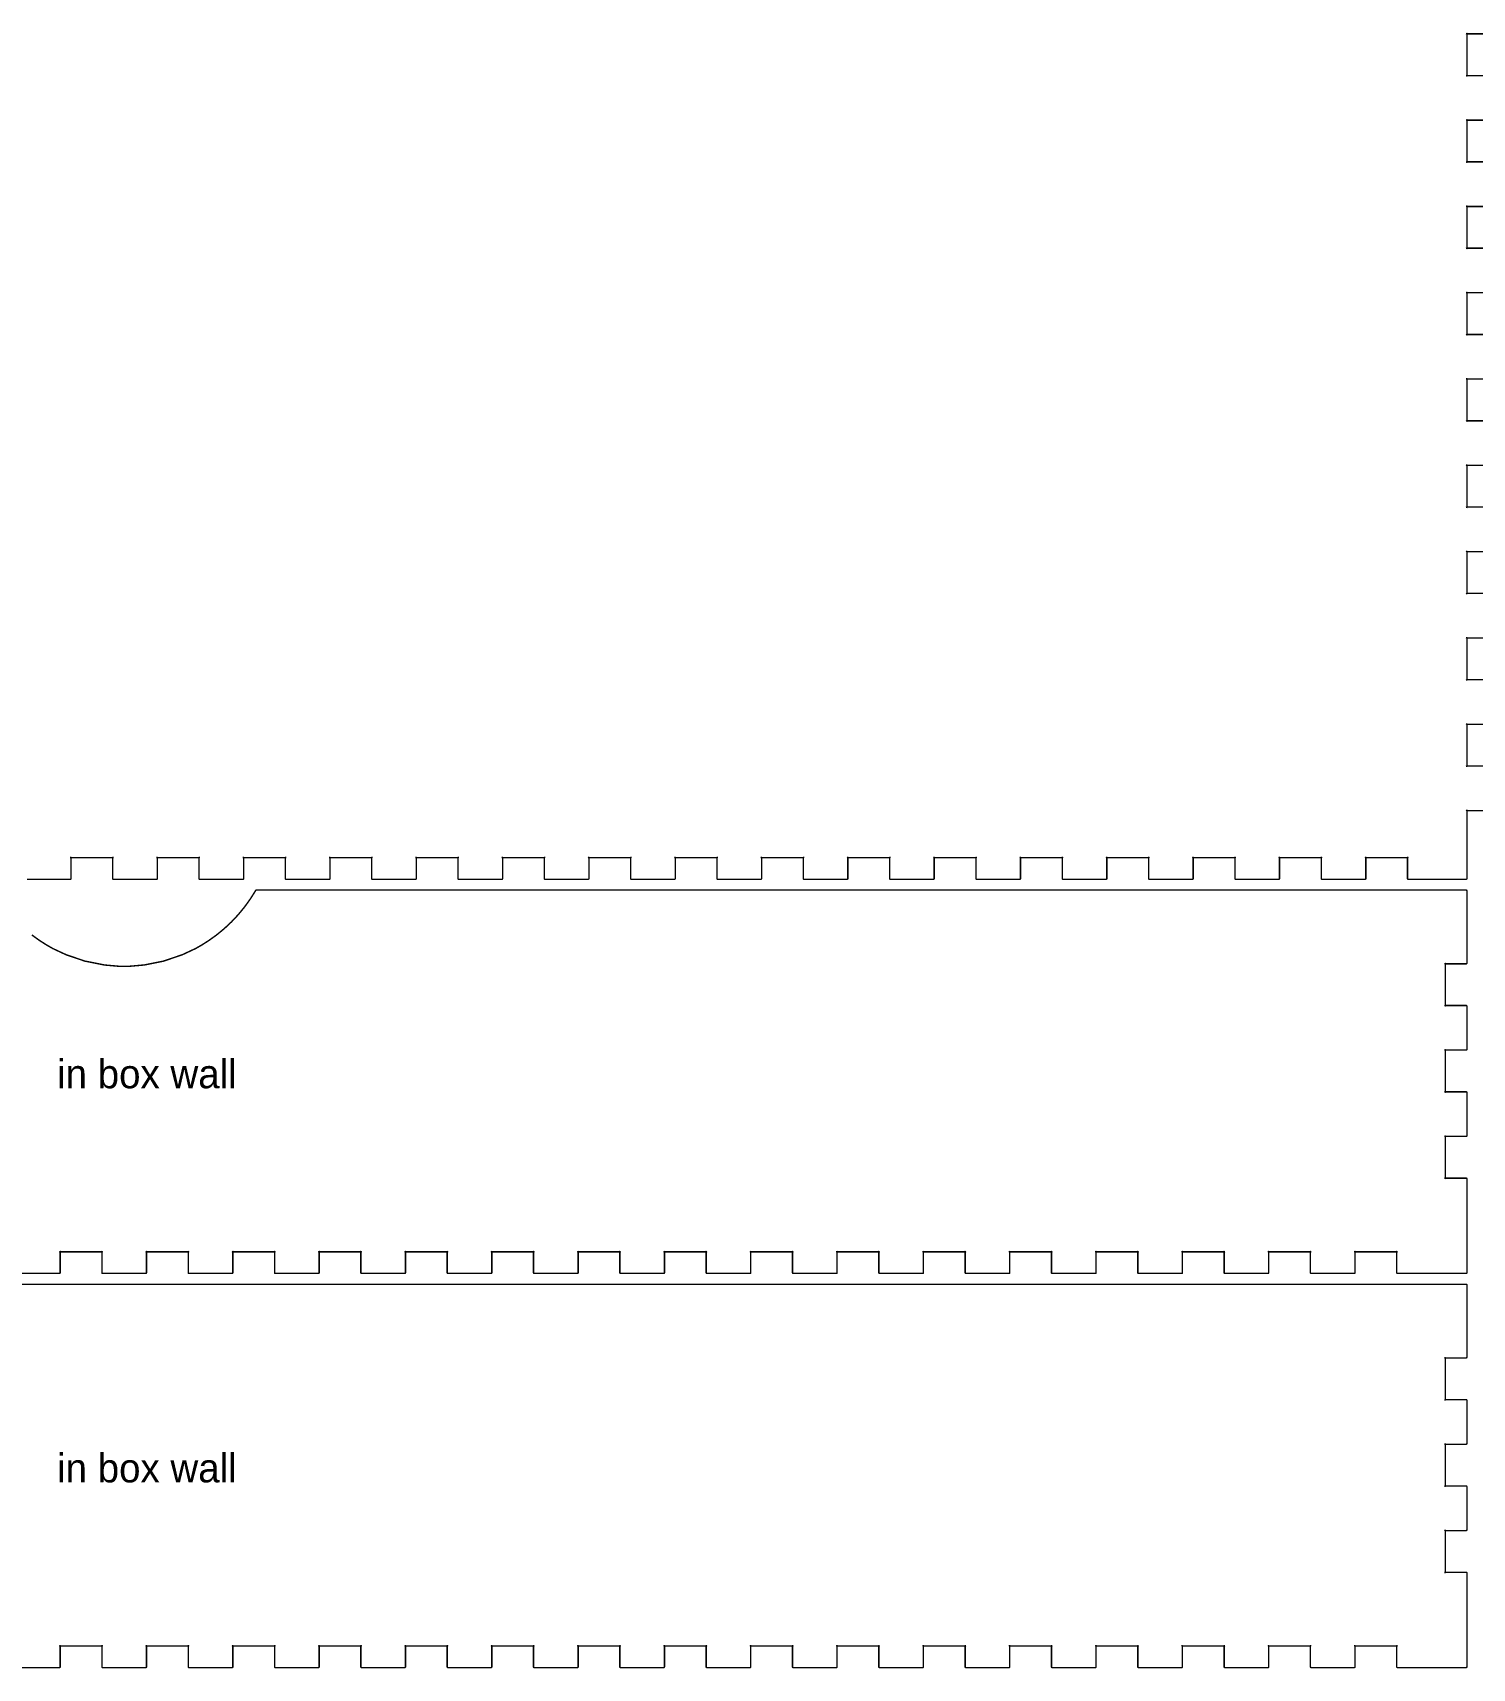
# Model space of a CAD drawing. Extents: x 10 to 772, y 10 to 1010.
# Drawn here: x 183.9 to 384, y 21.6 to 249 of the extents above; entities that cross this region are included whole.
import ezdxf

# ---------------------------------------------------------------- set-up
doc = ezdxf.new("R2010")
doc.units = 0
doc.layers.get('0').update_dxf_attribs({"linetype": 'CONTINUOUS'})

msp = doc.modelspace()

# ---------------------------------------------------------------- linework, layer by layer
at = {"color": 0, "const_width": 0.2}
for points in [[(386.2, 243.05), (383.3, 243.05), (383.29, 243.05), (383.258, 243.036), (383.261, 243.013), (383.286, 243.009), (383.3, 243.041), (383.3, 243.05), (383.3, 248.85), (383.3, 248.861), (383.286, 248.893), (383.261, 248.888), (383.258, 248.865), (383.29, 248.85), (383.3, 248.85), (386.2, 248.85)], [(386.2, 231.05), (383.3, 231.05), (383.29, 231.05), (383.258, 231.036), (383.261, 231.013), (383.286, 231.009), (383.3, 231.041), (383.3, 231.05), (383.3, 236.85), (383.3, 236.861), (383.286, 236.893), (383.261, 236.887), (383.258, 236.866), (383.29, 236.85), (383.3, 236.85), (386.2, 236.85)], [(386.2, 219.05), (383.3, 219.05), (383.29, 219.05), (383.258, 219.037), (383.261, 219.013), (383.286, 219.009), (383.3, 219.04), (383.3, 219.05), (383.3, 224.85), (383.3, 224.861), (383.286, 224.893), (383.261, 224.888), (383.258, 224.865), (383.29, 224.85), (383.3, 224.85), (386.2, 224.85)], [(386.2, 207.05), (383.3, 207.05), (383.29, 207.05), (383.258, 207.036), (383.261, 207.013), (383.286, 207.009), (383.3, 207.041), (383.3, 207.05), (383.3, 212.85), (383.3, 212.862), (383.286, 212.893), (383.261, 212.888), (383.258, 212.865), (383.29, 212.85), (383.3, 212.85), (386.2, 212.85)], [(386.2, 195.05), (383.3, 195.05), (383.29, 195.05), (383.258, 195.036), (383.261, 195.013), (383.286, 195.009), (383.3, 195.041), (383.3, 195.05), (383.3, 200.851), (383.3, 200.861), (383.286, 200.893), (383.261, 200.888), (383.258, 200.866), (383.29, 200.851), (383.3, 200.851), (386.2, 200.851)], [(386.2, 183.05), (383.3, 183.05), (383.29, 183.05), (383.258, 183.037), (383.261, 183.013), (383.286, 183.009), (383.3, 183.041), (383.3, 183.05), (383.3, 188.85), (383.3, 188.861), (383.286, 188.893), (383.261, 188.888), (383.258, 188.866), (383.29, 188.85), (383.3, 188.85), (386.2, 188.85)], [(386.2, 171.05), (383.3, 171.05), (383.29, 171.05), (383.258, 171.037), (383.261, 171.013), (383.286, 171.009), (383.3, 171.041), (383.3, 171.05), (383.3, 176.851), (383.3, 176.862), (383.286, 176.893), (383.261, 176.888), (383.258, 176.866), (383.29, 176.851), (383.3, 176.851), (386.2, 176.851)], [(386.2, 159.051), (383.3, 159.051), (383.29, 159.051), (383.258, 159.037), (383.261, 159.013), (383.286, 159.009), (383.3, 159.041), (383.3, 159.051), (383.3, 164.849), (383.3, 164.86), (383.286, 164.892), (383.261, 164.888), (383.258, 164.864), (383.29, 164.849), (383.3, 164.849), (386.2, 164.849)], [(386.2, 147.05), (383.3, 147.05), (383.29, 147.05), (383.258, 147.037), (383.261, 147.013), (383.286, 147.009), (383.3, 147.041), (383.3, 147.05), (383.3, 152.851), (383.3, 152.862), (383.286, 152.893), (383.261, 152.888), (383.258, 152.866), (383.29, 152.851), (383.3, 152.851), (386.2, 152.851)], [(183.15, 131.3), (189.15, 131.3), (189.166, 131.3), (189.22, 131.33), (189.25, 131.384), (189.25, 131.4), (189.25, 134.299), (189.25, 134.311), (189.235, 134.342), (189.212, 134.338), (189.207, 134.314), (189.239, 134.299), (189.25, 134.299), (195.05, 134.299), (195.06, 134.299), (195.092, 134.314), (195.088, 134.338), (195.064, 134.342), (195.05, 134.311), (195.05, 134.299), (195.05, 131.4), (195.05, 131.384), (195.079, 131.33), (195.132, 131.3), (195.15, 131.3), (201.15, 131.3), (201.166, 131.3), (201.22, 131.33), (201.25, 131.384), (201.25, 131.4), (201.25, 134.299), (201.25, 134.311), (201.235, 134.342), (201.211, 134.338), (201.208, 134.314), (201.239, 134.299), (201.25, 134.299), (207.05, 134.299), (207.06, 134.299), (207.091, 134.314), (207.088, 134.338), (207.064, 134.342), (207.05, 134.311), (207.05, 134.299), (207.05, 131.4), (207.05, 131.384), (207.079, 131.33), (207.132, 131.3), (207.149, 131.3), (213.149, 131.3), (213.166, 131.3), (213.22, 131.33), (213.25, 131.384), (213.25, 131.4), (213.25, 134.299), (213.25, 134.311), (213.235, 134.342), (213.211, 134.338), (213.207, 134.314), (213.239, 134.299), (213.25, 134.299), (219.05, 134.299), (219.06, 134.299), (219.092, 134.314), (219.087, 134.338), (219.064, 134.342), (219.05, 134.311), (219.05, 134.299), (219.05, 131.4), (219.05, 131.384), (219.079, 131.33), (219.133, 131.3), (219.151, 131.3), (225.149, 131.3), (225.166, 131.3), (225.22, 131.33), (225.25, 131.384), (225.25, 131.4), (225.25, 134.299), (225.25, 134.311), (225.235, 134.342), (225.212, 134.338), (225.207, 134.314), (225.239, 134.299), (225.25, 134.299), (231.05, 134.299), (231.06, 134.299), (231.092, 134.314), (231.087, 134.338), (231.064, 134.342), (231.05, 134.311), (231.05, 134.299), (231.05, 131.4), (231.05, 131.384), (231.079, 131.33), (231.132, 131.3), (231.15, 131.3), (237.149, 131.3), (237.166, 131.3), (237.22, 131.33), (237.25, 131.384), (237.25, 131.4), (237.25, 134.299), (237.25, 134.311), (237.235, 134.342), (237.211, 134.338), (237.207, 134.314), (237.239, 134.299), (237.25, 134.299), (243.05, 134.299), (243.06, 134.299), (243.091, 134.314), (243.087, 134.338), (243.064, 134.342), (243.05, 134.311), (243.05, 134.299), (243.05, 131.4), (243.05, 131.384), (243.079, 131.33), (243.131, 131.3), (243.149, 131.3), (249.151, 131.3), (249.167, 131.3), (249.221, 131.33), (249.25, 131.384), (249.25, 131.4), (249.25, 134.299), (249.25, 134.311), (249.235, 134.342), (249.213, 134.338), (249.207, 134.314), (249.239, 134.299), (249.25, 134.299), (255.05, 134.299), (255.06, 134.299), (255.091, 134.314), (255.087, 134.338), (255.064, 134.342), (255.05, 134.311), (255.05, 134.299), (255.05, 131.4), (255.05, 131.384), (255.079, 131.33), (255.133, 131.3), (255.151, 131.3), (261.151, 131.3), (261.167, 131.3), (261.221, 131.33), (261.25, 131.384), (261.25, 131.4), (261.25, 134.299), (261.25, 134.311), (261.235, 134.342), (261.213, 134.338), (261.207, 134.314), (261.239, 134.299), (261.25, 134.299), (267.05, 134.299), (267.06, 134.299), (267.091, 134.314), (267.087, 134.338), (267.064, 134.342), (267.05, 134.311), (267.05, 134.299), (267.05, 131.4), (267.05, 131.384), (267.079, 131.33), (267.133, 131.3), (267.15, 131.3), (273.149, 131.3), (273.166, 131.3), (273.219, 131.33), (273.25, 131.384), (273.25, 131.4), (273.25, 134.299), (273.25, 134.311), (273.235, 134.342), (273.211, 134.338), (273.207, 134.314), (273.239, 134.299), (273.25, 134.299), (279.05, 134.299), (279.06, 134.299), (279.091, 134.314), (279.087, 134.338), (279.064, 134.342), (279.05, 134.311), (279.05, 134.299), (279.05, 131.4), (279.05, 131.384), (279.079, 131.33), (279.133, 131.3), (279.151, 131.3), (285.151, 131.3), (285.167, 131.3), (285.221, 131.33), (285.25, 131.384), (285.25, 131.4), (285.25, 134.299), (285.25, 134.311), (285.235, 134.342), (285.213, 134.338), (285.207, 134.314), (285.239, 134.299), (285.25, 134.299), (291.05, 134.299), (291.06, 134.299), (291.091, 134.314), (291.087, 134.338), (291.064, 134.342), (291.05, 134.311), (291.05, 134.299), (291.05, 131.4), (291.05, 131.384), (291.079, 131.33), (291.133, 131.3), (291.151, 131.3), (297.15, 131.3), (297.167, 131.3), (297.221, 131.33), (297.25, 131.384), (297.25, 131.4), (297.25, 134.299), (297.25, 134.311), (297.235, 134.342), (297.212, 134.338), (297.207, 134.314), (297.239, 134.299), (297.25, 134.299), (303.05, 134.299), (303.059, 134.299), (303.091, 134.314), (303.087, 134.338), (303.064, 134.342), (303.05, 134.311), (303.05, 134.299), (303.05, 131.4), (303.05, 131.384), (303.079, 131.33), (303.132, 131.3), (303.15, 131.3), (309.15, 131.3), (309.167, 131.3), (309.221, 131.33), (309.25, 131.384), (309.25, 131.4), (309.25, 134.299), (309.25, 134.311), (309.234, 134.342), (309.213, 134.338), (309.207, 134.314), (309.239, 134.299), (309.25, 134.299), (315.05, 134.299), (315.059, 134.299), (315.091, 134.314), (315.087, 134.338), (315.064, 134.342), (315.05, 134.311), (315.05, 134.299), (315.05, 131.4), (315.05, 131.384), (315.079, 131.33), (315.133, 131.3), (315.151, 131.3), (321.151, 131.3), (321.167, 131.3), (321.221, 131.33), (321.25, 131.384), (321.25, 131.4), (321.25, 134.299), (321.25, 134.311), (321.235, 134.342), (321.212, 134.338), (321.207, 134.314), (321.239, 134.299), (321.25, 134.299), (327.05, 134.299), (327.06, 134.299), (327.091, 134.314), (327.087, 134.338), (327.063, 134.342), (327.05, 134.311), (327.05, 134.299), (327.05, 131.4), (327.05, 131.384), (327.079, 131.33), (327.133, 131.3), (327.15, 131.3), (333.15, 131.3), (333.167, 131.3), (333.221, 131.33), (333.25, 131.384), (333.25, 131.4), (333.25, 134.299), (333.25, 134.311), (333.235, 134.342), (333.212, 134.338), (333.207, 134.314), (333.238, 134.299), (333.25, 134.299), (339.05, 134.299), (339.059, 134.299), (339.091, 134.314), (339.087, 134.338), (339.064, 134.342), (339.05, 134.311), (339.05, 134.299), (339.05, 131.4), (339.05, 131.384), (339.079, 131.33), (339.132, 131.3), (339.15, 131.3), (345.15, 131.3), (345.167, 131.3), (345.221, 131.33), (345.249, 131.384), (345.249, 131.4), (345.249, 134.299), (345.249, 134.311), (345.234, 134.342), (345.212, 134.338), (345.207, 134.314), (345.239, 134.299), (345.249, 134.299), (351.05, 134.299), (351.059, 134.299), (351.091, 134.314), (351.087, 134.338), (351.064, 134.342), (351.05, 134.311), (351.05, 134.299), (351.05, 131.4), (351.05, 131.384), (351.079, 131.33), (351.132, 131.3), (351.15, 131.3), (357.149, 131.3), (357.166, 131.3), (357.219, 131.33), (357.251, 131.384), (357.251, 131.4), (357.251, 134.299), (357.251, 134.311), (357.233, 134.342), (357.212, 134.338), (357.205, 134.314), (357.237, 134.299), (357.251, 134.299), (363.051, 134.299), (363.058, 134.299), (363.089, 134.314), (363.086, 134.338), (363.065, 134.342), (363.051, 134.311), (363.051, 134.299), (363.051, 131.4), (363.051, 131.384), (363.079, 131.33), (363.132, 131.3), (363.149, 131.3), (369.15, 131.3), (369.168, 131.3), (369.221, 131.33), (369.249, 131.384), (369.249, 131.4), (369.249, 134.299), (369.249, 134.311), (369.235, 134.342), (369.214, 134.338), (369.207, 134.314), (369.238, 134.299), (369.249, 134.299), (375.049, 134.299), (375.059, 134.299), (375.091, 134.314), (375.087, 134.338), (375.063, 134.342), (375.049, 134.311), (375.049, 134.299), (375.049, 131.4), (375.049, 131.384), (375.077, 131.33), (375.133, 131.3), (375.151, 131.3), (383.198, 131.3), (383.215, 131.3), (383.268, 131.33), (383.3, 131.384), (383.3, 131.4), (383.3, 134.4), (383.3, 140.851), (383.3, 140.862), (383.286, 140.893), (383.261, 140.888), (383.258, 140.866), (383.29, 140.851), (383.3, 140.851), (386.2, 140.851)], [(181.65, 76.5006), (187.65, 76.5006), (187.667, 76.5006), (187.72, 76.5295), (187.749, 76.5831), (187.749, 76.5997), (187.749, 79.5002), (187.749, 79.5115), (187.734, 79.5433), (187.712, 79.5376), (187.707, 79.5154), (187.738, 79.5002), (187.749, 79.5002), (193.55, 79.5002), (193.559, 79.5002), (193.591, 79.5154), (193.587, 79.5376), (193.564, 79.5433), (193.55, 79.5115), (193.55, 79.5002), (193.55, 76.5997), (193.55, 76.5831), (193.579, 76.5295), (193.632, 76.5006), (193.65, 76.5006), (199.65, 76.5006), (199.667, 76.5006), (199.721, 76.5295), (199.749, 76.5831), (199.749, 76.5997), (199.749, 79.5002), (199.749, 79.5115), (199.734, 79.5433), (199.712, 79.5376), (199.707, 79.5154), (199.739, 79.5002), (199.749, 79.5002), (205.549, 79.5002), (205.559, 79.5002), (205.591, 79.5154), (205.587, 79.5376), (205.563, 79.5433), (205.549, 79.5115), (205.549, 79.5002), (205.549, 76.5997), (205.549, 76.5831), (205.578, 76.5295), (205.632, 76.5006), (205.65, 76.5006), (211.65, 76.5006), (211.667, 76.5006), (211.72, 76.5295), (211.749, 76.5831), (211.749, 76.5997), (211.749, 79.5002), (211.749, 79.5115), (211.734, 79.5433), (211.712, 79.5376), (211.707, 79.5154), (211.738, 79.5002), (211.749, 79.5002), (217.55, 79.5002), (217.559, 79.5002), (217.591, 79.5154), (217.587, 79.5376), (217.563, 79.5433), (217.55, 79.5115), (217.55, 79.5002), (217.55, 76.5997), (217.55, 76.5831), (217.579, 76.5295), (217.632, 76.5006), (217.65, 76.5006), (223.65, 76.5006), (223.667, 76.5006), (223.72, 76.5295), (223.751, 76.5831), (223.751, 76.5997), (223.751, 79.5002), (223.751, 79.5115), (223.736, 79.5433), (223.712, 79.5376), (223.708, 79.5154), (223.74, 79.5002), (223.751, 79.5002), (229.549, 79.5002), (229.559, 79.5002), (229.591, 79.5154), (229.587, 79.5376), (229.563, 79.5433), (229.549, 79.5115), (229.549, 79.5002), (229.549, 76.5997), (229.549, 76.5831), (229.578, 76.5295), (229.632, 76.5006), (229.65, 76.5006), (235.65, 76.5006), (235.666, 76.5006), (235.72, 76.5295), (235.751, 76.5831), (235.751, 76.5997), (235.751, 79.5002), (235.751, 79.5115), (235.736, 79.5433), (235.712, 79.5376), (235.708, 79.5154), (235.74, 79.5002), (235.751, 79.5002), (241.551, 79.5002), (241.56, 79.5002), (241.592, 79.5154), (241.588, 79.5376), (241.565, 79.5433), (241.551, 79.5115), (241.551, 79.5002), (241.551, 76.5997), (241.551, 76.5831), (241.58, 76.5295), (241.632, 76.5006), (241.65, 76.5006), (247.65, 76.5006), (247.667, 76.5006), (247.72, 76.5295), (247.749, 76.5831), (247.749, 76.5997), (247.749, 79.5002), (247.749, 79.5115), (247.734, 79.5433), (247.712, 79.5376), (247.706, 79.5154), (247.738, 79.5002), (247.749, 79.5002), (253.55, 79.5002), (253.559, 79.5002), (253.591, 79.5154), (253.587, 79.5376), (253.563, 79.5433), (253.55, 79.5115), (253.55, 79.5002), (253.55, 76.5997), (253.55, 76.5831), (253.578, 76.5295), (253.632, 76.5006), (253.65, 76.5006), (259.65, 76.5006), (259.667, 76.5006), (259.72, 76.5295), (259.751, 76.5831), (259.751, 76.5997), (259.751, 79.5002), (259.751, 79.5115), (259.735, 79.5433), (259.712, 79.5376), (259.708, 79.5154), (259.74, 79.5002), (259.751, 79.5002), (265.549, 79.5002), (265.559, 79.5002), (265.591, 79.5154), (265.587, 79.5376), (265.563, 79.5433), (265.549, 79.5115), (265.549, 79.5002), (265.549, 76.5997), (265.549, 76.5831), (265.578, 76.5295), (265.632, 76.5006), (265.65, 76.5006), (271.65, 76.5006), (271.666, 76.5006), (271.72, 76.5295), (271.75, 76.5831), (271.75, 76.5997), (271.75, 79.5002), (271.75, 79.5115), (271.735, 79.5433), (271.712, 79.5376), (271.708, 79.5154), (271.739, 79.5002), (271.75, 79.5002), (277.551, 79.5002), (277.56, 79.5002), (277.592, 79.5154), (277.588, 79.5376), (277.564, 79.5433), (277.551, 79.5115), (277.551, 79.5002), (277.551, 76.5997), (277.551, 76.5831), (277.58, 76.5295), (277.632, 76.5006), (277.65, 76.5006), (283.65, 76.5006), (283.666, 76.5006), (283.72, 76.5295), (283.75, 76.5831), (283.75, 76.5997), (283.75, 79.5002), (283.75, 79.5115), (283.735, 79.5433), (283.712, 79.5376), (283.708, 79.5154), (283.74, 79.5002), (283.75, 79.5002), (289.55, 79.5002), (289.56, 79.5002), (289.592, 79.5154), (289.588, 79.5376), (289.565, 79.5433), (289.55, 79.5115), (289.55, 79.5002), (289.55, 76.5997), (289.55, 76.5831), (289.579, 76.5295), (289.632, 76.5006), (289.65, 76.5006), (295.65, 76.5006), (295.666, 76.5006), (295.72, 76.5295), (295.751, 76.5831), (295.751, 76.5997), (295.751, 79.5002), (295.751, 79.5115), (295.735, 79.5433), (295.712, 79.5376), (295.708, 79.5154), (295.739, 79.5002), (295.751, 79.5002), (301.549, 79.5002), (301.559, 79.5002), (301.59, 79.5154), (301.587, 79.5376), (301.563, 79.5433), (301.549, 79.5115), (301.549, 79.5002), (301.549, 76.5997), (301.549, 76.5831), (301.578, 76.5295), (301.632, 76.5006), (301.65, 76.5006), (307.65, 76.5006), (307.666, 76.5006), (307.72, 76.5295), (307.75, 76.5831), (307.75, 76.5997), (307.75, 79.5002), (307.75, 79.5115), (307.735, 79.5433), (307.712, 79.5376), (307.708, 79.5154), (307.739, 79.5002), (307.75, 79.5002), (313.551, 79.5002), (313.56, 79.5002), (313.592, 79.5154), (313.588, 79.5376), (313.564, 79.5433), (313.551, 79.5115), (313.551, 79.5002), (313.551, 76.5997), (313.551, 76.5831), (313.58, 76.5295), (313.632, 76.5006), (313.65, 76.5006), (319.65, 76.5006), (319.666, 76.5006), (319.72, 76.5295), (319.75, 76.5831), (319.75, 76.5997), (319.75, 79.5002), (319.75, 79.5115), (319.735, 79.5433), (319.712, 79.5376), (319.708, 79.5154), (319.739, 79.5002), (319.75, 79.5002), (325.55, 79.5002), (325.56, 79.5002), (325.592, 79.5154), (325.588, 79.5376), (325.564, 79.5433), (325.55, 79.5115), (325.55, 79.5002), (325.55, 76.5997), (325.55, 76.5831), (325.579, 76.5295), (325.632, 76.5006), (325.65, 76.5006), (331.65, 76.5006), (331.666, 76.5006), (331.72, 76.5295), (331.75, 76.5831), (331.75, 76.5997), (331.75, 79.5002), (331.75, 79.5115), (331.735, 79.5433), (331.712, 79.5376), (331.707, 79.5154), (331.739, 79.5002), (331.75, 79.5002), (337.55, 79.5002), (337.56, 79.5002), (337.592, 79.5154), (337.588, 79.5376), (337.564, 79.5433), (337.55, 79.5115), (337.55, 79.5002), (337.55, 76.5997), (337.55, 76.5831), (337.579, 76.5295), (337.632, 76.5006), (337.65, 76.5006), (343.65, 76.5006), (343.666, 76.5006), (343.72, 76.5295), (343.75, 76.5831), (343.75, 76.5997), (343.75, 79.5002), (343.75, 79.5115), (343.735, 79.5433), (343.712, 79.5376), (343.708, 79.5154), (343.739, 79.5002), (343.75, 79.5002), (349.551, 79.5002), (349.56, 79.5002), (349.592, 79.5154), (349.588, 79.5376), (349.564, 79.5433), (349.551, 79.5115), (349.551, 79.5002), (349.551, 76.5997), (349.551, 76.5831), (349.58, 76.5295), (349.632, 76.5006), (349.65, 76.5006), (355.649, 76.5006), (355.667, 76.5006), (355.72, 76.5295), (355.752, 76.5831), (355.752, 76.5997), (355.752, 79.5002), (355.752, 79.5115), (355.734, 79.5433), (355.713, 79.5376), (355.706, 79.5154), (355.738, 79.5002), (355.752, 79.5002), (361.551, 79.5002), (361.558, 79.5002), (361.59, 79.5154), (361.587, 79.5376), (361.565, 79.5433), (361.551, 79.5115), (361.551, 79.5002), (361.551, 76.5997), (361.551, 76.5831), (361.58, 76.5295), (361.632, 76.5006), (361.65, 76.5006), (367.651, 76.5006), (367.665, 76.5006), (367.721, 76.5295), (367.75, 76.5831), (367.75, 76.5997), (367.75, 79.5002), (367.75, 79.5115), (367.736, 79.5433), (367.711, 79.5376), (367.707, 79.5154), (367.739, 79.5002), (367.75, 79.5002), (373.549, 79.5002), (373.56, 79.5002), (373.592, 79.5154), (373.588, 79.5376), (373.563, 79.5433), (373.549, 79.5115), (373.549, 79.5002), (373.549, 76.5997), (373.549, 76.5831), (373.578, 76.5295), (373.63, 76.5006), (373.648, 76.5006), (380.199, 76.5006), (383.198, 76.5006), (383.215, 76.5006), (383.268, 76.5295), (383.3, 76.5831), (383.3, 76.5997), (383.3, 79.5997), (383.3, 89.6497), (383.3, 89.6676), (383.268, 89.7213), (383.215, 89.7502), (383.198, 89.7502), (380.302, 89.7502), (380.287, 89.7502), (380.256, 89.7364), (380.263, 89.7132), (380.284, 89.7089), (380.302, 89.7407), (380.302, 89.7502), (380.302, 95.5506), (380.302, 95.5615), (380.284, 95.5933), (380.263, 95.5876), (380.256, 95.5657), (380.287, 95.5506), (380.302, 95.5506), (383.198, 95.5506), (383.215, 95.5506), (383.268, 95.5795), (383.3, 95.6331), (383.3, 95.6497), (383.3, 101.65), (383.3, 101.667), (383.268, 101.721), (383.215, 101.75), (383.198, 101.75), (380.302, 101.75), (380.287, 101.75), (380.256, 101.737), (380.263, 101.713), (380.284, 101.709), (380.302, 101.74), (380.302, 101.75), (380.302, 107.55), (380.302, 107.561), (380.284, 107.593), (380.263, 107.588), (380.256, 107.565), (380.287, 107.55), (380.302, 107.55), (383.198, 107.55), (383.215, 107.55), (383.268, 107.579), (383.3, 107.633), (383.3, 107.649), (383.3, 113.649), (383.3, 113.667), (383.268, 113.721), (383.215, 113.75), (383.198, 113.75), (380.302, 113.75), (380.287, 113.75), (380.256, 113.736), (380.263, 113.713), (380.284, 113.709), (380.302, 113.74), (380.302, 113.75), (380.302, 119.55), (380.302, 119.561), (380.284, 119.593), (380.263, 119.587), (380.256, 119.566), (380.287, 119.55), (380.302, 119.55), (383.198, 119.55), (383.215, 119.55), (383.268, 119.579), (383.3, 119.633), (383.3, 119.65), (383.3, 129.699), (383.3, 129.717), (383.268, 129.771), (383.215, 129.8), (383.198, 129.8), (380.199, 129.8), (215.006, 129.8), (214.983, 129.8), (214.923, 129.759), (214.919, 129.751), (214.745, 129.451), (214.186, 128.574), (213.381, 127.452), (212.507, 126.387), (211.566, 125.382), (210.561, 124.441), (209.496, 123.566), (208.373, 122.761), (207.497, 122.203), (207.198, 122.029), (206.6, 121.685), (204.717, 120.807), (202.11, 119.923), (199.409, 119.385), (197.339, 119.203), (196.65, 119.203), (195.96, 119.203), (193.89, 119.385), (191.19, 119.923), (188.582, 120.807), (186.7, 121.685), (186.103, 122.029), (185.802, 122.203), (184.926, 122.761), (183.803, 123.566)], [(181.65, 21.7), (187.65, 21.7), (187.667, 21.7), (187.72, 21.7303), (187.749, 21.784), (187.749, 21.8006), (187.749, 24.6999), (187.749, 24.711), (187.734, 24.7427), (187.712, 24.7385), (187.707, 24.7151), (187.738, 24.6999), (187.749, 24.6999), (193.55, 24.6999), (193.559, 24.6999), (193.591, 24.7151), (193.587, 24.7385), (193.564, 24.7427), (193.55, 24.711), (193.55, 24.6999), (193.55, 21.8006), (193.55, 21.784), (193.579, 21.7303), (193.632, 21.7), (193.65, 21.7), (199.65, 21.7), (199.667, 21.7), (199.721, 21.7303), (199.749, 21.784), (199.749, 21.8006), (199.749, 24.6999), (199.749, 24.711), (199.734, 24.7427), (199.712, 24.7385), (199.707, 24.7151), (199.739, 24.6999), (199.749, 24.6999), (205.549, 24.6999), (205.559, 24.6999), (205.591, 24.7151), (205.587, 24.7385), (205.563, 24.7427), (205.549, 24.711), (205.549, 24.6999), (205.549, 21.8006), (205.549, 21.784), (205.578, 21.7303), (205.632, 21.7), (205.65, 21.7), (211.65, 21.7), (211.667, 21.7), (211.72, 21.7303), (211.749, 21.784), (211.749, 21.8006), (211.749, 24.6999), (211.749, 24.711), (211.734, 24.7427), (211.712, 24.7385), (211.707, 24.7151), (211.738, 24.6999), (211.749, 24.6999), (217.55, 24.6999), (217.559, 24.6999), (217.591, 24.7151), (217.587, 24.7385), (217.563, 24.7427), (217.55, 24.711), (217.55, 24.6999), (217.55, 21.8006), (217.55, 21.784), (217.579, 21.7303), (217.632, 21.7), (217.65, 21.7), (223.65, 21.7), (223.667, 21.7), (223.72, 21.7303), (223.751, 21.784), (223.751, 21.8006), (223.751, 24.6999), (223.751, 24.711), (223.736, 24.7427), (223.712, 24.7385), (223.708, 24.7151), (223.74, 24.6999), (223.751, 24.6999), (229.549, 24.6999), (229.559, 24.6999), (229.591, 24.7151), (229.587, 24.7385), (229.563, 24.7427), (229.549, 24.711), (229.549, 24.6999), (229.549, 21.8006), (229.549, 21.784), (229.578, 21.7303), (229.632, 21.7), (229.65, 21.7), (235.65, 21.7), (235.666, 21.7), (235.72, 21.7303), (235.751, 21.784), (235.751, 21.8006), (235.751, 24.6999), (235.751, 24.711), (235.736, 24.7427), (235.712, 24.7385), (235.708, 24.7151), (235.74, 24.6999), (235.751, 24.6999), (241.551, 24.6999), (241.56, 24.6999), (241.592, 24.7151), (241.588, 24.7385), (241.565, 24.7427), (241.551, 24.711), (241.551, 24.6999), (241.551, 21.8006), (241.551, 21.784), (241.58, 21.7303), (241.632, 21.7), (241.65, 21.7), (247.65, 21.7), (247.667, 21.7), (247.72, 21.7303), (247.749, 21.784), (247.749, 21.8006), (247.749, 24.6999), (247.749, 24.711), (247.734, 24.7427), (247.712, 24.7385), (247.706, 24.7151), (247.738, 24.6999), (247.749, 24.6999), (253.55, 24.6999), (253.559, 24.6999), (253.591, 24.7151), (253.587, 24.7385), (253.563, 24.7427), (253.55, 24.711), (253.55, 24.6999), (253.55, 21.8006), (253.55, 21.784), (253.578, 21.7303), (253.632, 21.7), (253.65, 21.7), (259.65, 21.7), (259.667, 21.7), (259.72, 21.7303), (259.751, 21.784), (259.751, 21.8006), (259.751, 24.6999), (259.751, 24.711), (259.735, 24.7427), (259.712, 24.7385), (259.708, 24.7151), (259.74, 24.6999), (259.751, 24.6999), (265.549, 24.6999), (265.559, 24.6999), (265.591, 24.7151), (265.587, 24.7385), (265.563, 24.7427), (265.549, 24.711), (265.549, 24.6999), (265.549, 21.8006), (265.549, 21.784), (265.578, 21.7303), (265.632, 21.7), (265.65, 21.7), (271.65, 21.7), (271.666, 21.7), (271.72, 21.7303), (271.75, 21.784), (271.75, 21.8006), (271.75, 24.6999), (271.75, 24.711), (271.735, 24.7427), (271.712, 24.7385), (271.708, 24.7151), (271.739, 24.6999), (271.75, 24.6999), (277.551, 24.6999), (277.56, 24.6999), (277.592, 24.7151), (277.588, 24.7385), (277.564, 24.7427), (277.551, 24.711), (277.551, 24.6999), (277.551, 21.8006), (277.551, 21.784), (277.58, 21.7303), (277.632, 21.7), (277.65, 21.7), (283.65, 21.7), (283.666, 21.7), (283.72, 21.7303), (283.75, 21.784), (283.75, 21.8006), (283.75, 24.6999), (283.75, 24.711), (283.735, 24.7427), (283.712, 24.7385), (283.708, 24.7151), (283.74, 24.6999), (283.75, 24.6999), (289.55, 24.6999), (289.56, 24.6999), (289.592, 24.7151), (289.588, 24.7385), (289.565, 24.7427), (289.55, 24.711), (289.55, 24.6999), (289.55, 21.8006), (289.55, 21.784), (289.579, 21.7303), (289.632, 21.7), (289.65, 21.7), (295.65, 21.7), (295.666, 21.7), (295.72, 21.7303), (295.751, 21.784), (295.751, 21.8006), (295.751, 24.6999), (295.751, 24.711), (295.735, 24.7427), (295.712, 24.7385), (295.708, 24.7151), (295.739, 24.6999), (295.751, 24.6999), (301.549, 24.6999), (301.559, 24.6999), (301.59, 24.7151), (301.587, 24.7385), (301.563, 24.7427), (301.549, 24.711), (301.549, 24.6999), (301.549, 21.8006), (301.549, 21.784), (301.578, 21.7303), (301.632, 21.7), (301.65, 21.7), (307.65, 21.7), (307.666, 21.7), (307.72, 21.7303), (307.75, 21.784), (307.75, 21.8006), (307.75, 24.6999), (307.75, 24.711), (307.735, 24.7427), (307.712, 24.7385), (307.708, 24.7151), (307.739, 24.6999), (307.75, 24.6999), (313.551, 24.6999), (313.56, 24.6999), (313.592, 24.7151), (313.588, 24.7385), (313.564, 24.7427), (313.551, 24.711), (313.551, 24.6999), (313.551, 21.8006), (313.551, 21.784), (313.58, 21.7303), (313.632, 21.7), (313.65, 21.7), (319.65, 21.7), (319.666, 21.7), (319.72, 21.7303), (319.75, 21.784), (319.75, 21.8006), (319.75, 24.6999), (319.75, 24.711), (319.735, 24.7427), (319.712, 24.7385), (319.708, 24.7151), (319.739, 24.6999), (319.75, 24.6999), (325.55, 24.6999), (325.56, 24.6999), (325.592, 24.7151), (325.588, 24.7385), (325.564, 24.7427), (325.55, 24.711), (325.55, 24.6999), (325.55, 21.8006), (325.55, 21.784), (325.579, 21.7303), (325.632, 21.7), (325.65, 21.7), (331.65, 21.7), (331.666, 21.7), (331.72, 21.7303), (331.75, 21.784), (331.75, 21.8006), (331.75, 24.6999), (331.75, 24.711), (331.735, 24.7427), (331.712, 24.7385), (331.707, 24.7151), (331.739, 24.6999), (331.75, 24.6999), (337.55, 24.6999), (337.56, 24.6999), (337.592, 24.7151), (337.588, 24.7385), (337.564, 24.7427), (337.55, 24.711), (337.55, 24.6999), (337.55, 21.8006), (337.55, 21.784), (337.579, 21.7303), (337.632, 21.7), (337.65, 21.7), (343.65, 21.7), (343.666, 21.7), (343.72, 21.7303), (343.75, 21.784), (343.75, 21.8006), (343.75, 24.6999), (343.75, 24.711), (343.735, 24.7427), (343.712, 24.7385), (343.708, 24.7151), (343.739, 24.6999), (343.75, 24.6999), (349.551, 24.6999), (349.56, 24.6999), (349.592, 24.7151), (349.588, 24.7385), (349.564, 24.7427), (349.551, 24.711), (349.551, 24.6999), (349.551, 21.8006), (349.551, 21.784), (349.58, 21.7303), (349.632, 21.7), (349.65, 21.7), (355.649, 21.7), (355.667, 21.7), (355.72, 21.7303), (355.752, 21.784), (355.752, 21.8006), (355.752, 24.6999), (355.752, 24.711), (355.734, 24.7427), (355.713, 24.7385), (355.706, 24.7151), (355.738, 24.6999), (355.752, 24.6999), (361.551, 24.6999), (361.558, 24.6999), (361.59, 24.7151), (361.587, 24.7385), (361.565, 24.7427), (361.551, 24.711), (361.551, 24.6999), (361.551, 21.8006), (361.551, 21.784), (361.58, 21.7303), (361.632, 21.7), (361.65, 21.7), (367.651, 21.7), (367.665, 21.7), (367.721, 21.7303), (367.75, 21.784), (367.75, 21.8006), (367.75, 24.6999), (367.75, 24.711), (367.736, 24.7427), (367.711, 24.7385), (367.707, 24.7151), (367.739, 24.6999), (367.75, 24.6999), (373.549, 24.6999), (373.56, 24.6999), (373.592, 24.7151), (373.588, 24.7385), (373.563, 24.7427), (373.549, 24.711), (373.549, 24.6999), (373.549, 21.8006), (373.549, 21.784), (373.578, 21.7303), (373.63, 21.7), (373.648, 21.7), (380.199, 21.7), (383.198, 21.7), (383.215, 21.7), (383.268, 21.7303), (383.3, 21.784), (383.3, 21.8006), (383.3, 24.8006), (383.3, 34.8492), (383.3, 34.8671), (383.268, 34.9209), (383.215, 34.9498), (383.198, 34.9498), (380.302, 34.9498), (380.287, 34.9498), (380.256, 34.936), (380.263, 34.9126), (380.284, 34.9085), (380.302, 34.9402), (380.302, 34.9498), (380.302, 40.7501), (380.302, 40.761), (380.284, 40.7928), (380.263, 40.7885), (380.256, 40.7652), (380.287, 40.7501), (380.302, 40.7501), (383.198, 40.7501), (383.215, 40.7501), (383.268, 40.7804), (383.3, 40.834), (383.3, 40.8506), (383.3, 46.8507), (383.3, 46.8683), (383.268, 46.9209), (383.215, 46.9498), (383.198, 46.9498), (380.302, 46.9498), (380.287, 46.9498), (380.256, 46.936), (380.263, 46.9124), (380.284, 46.9085), (380.302, 46.9403), (380.302, 46.9498), (380.302, 52.7498), (380.302, 52.7611), (380.284, 52.7925), (380.263, 52.7886), (380.256, 52.765), (380.287, 52.7498), (380.302, 52.7498), (383.198, 52.7498), (383.215, 52.7498), (383.268, 52.7801), (383.3, 52.8341), (383.3, 52.8507), (383.3, 58.8504), (383.3, 58.8684), (383.268, 58.9209), (383.215, 58.9499), (383.198, 58.9499), (380.302, 58.9499), (380.287, 58.9499), (380.256, 58.9361), (380.263, 58.9125), (380.284, 58.9082), (380.302, 58.94), (380.302, 58.9499), (380.302, 64.7499), (380.302, 64.7608), (380.284, 64.7926), (380.263, 64.7883), (380.256, 64.7651), (380.287, 64.7499), (380.302, 64.7499), (383.198, 64.7499), (383.215, 64.7499), (383.268, 64.7802), (383.3, 64.8339), (383.3, 64.8504), (383.3, 74.9004), (383.3, 74.9184), (383.268, 74.9709), (383.215, 74.9999), (383.198, 74.9999), (380.199, 74.9999), (13.0996, 74.9999)]]:
    msp.add_lwpolyline(points, dxfattribs=at)

# ---------------------------------------------------------------- texts
at = {"color": 1}
for p in [(187.315, 102.246), (187.315, 47.4461)]:
    msp.add_text('in box wall', height=4.0005, dxfattribs=at).set_placement(p)

doc.saveas('drawing.dxf')
